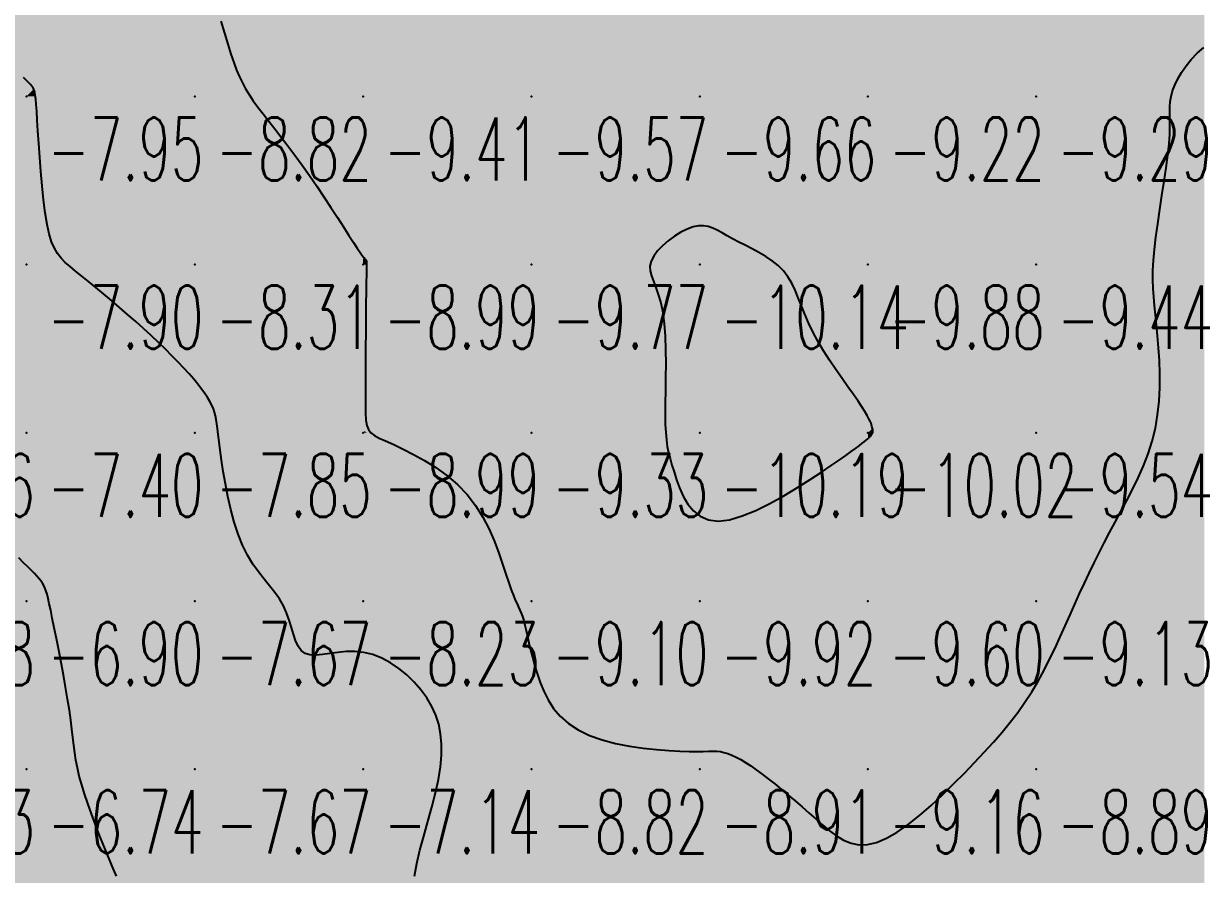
# Model space of a CAD drawing. Header units: millimetres. Extents: x 88261 to 90953, y 390274 to 392322.
# Drawn here: x 90000.1 to 90070.1, y 391111 to 391161.6 of the extents above; entities that cross this region are included whole.
import ezdxf
from ezdxf.enums import TextEntityAlignment as Align

# ---------------------------------------------------------------- set-up
doc = ezdxf.new("R2010")
doc.units = ezdxf.units.MM
doc.header["$LTSCALE"] = 25
for name, color, linetype in [('CN_03_00', 7, 'Continuous'), ('CN_04_00', 242, 'Continuous'), ('COTEAlt', 7, 'Continuous'), ('TN_COLORIAGE', 7, 'Continuous')]:
    doc.layers.add(name, color=color, linetype=linetype)
doc.styles.add('Simplex 1.0', font='Simplex.shx', dxfattribs={"width": 0.99, "height": 2.5})
doc.styles.get("Standard").update_dxf_attribs({"font": 'times.ttf'})

# ---------------------------------------------------------------- blocks, each defined once
blk = doc.blocks.new('COTE')
at = {"color": 0}
blk.add_point((0, 0), dxfattribs=at)
at = {"layer": 'COTEAlt'}
blk.add_attdef('ALT', text='', height=3.75, dxfattribs=at).set_placement((1.25, -1.25), align=Align.TOP_LEFT)

msp = doc.modelspace()

# ---------------------------------------------------------------- linework, layer by layer
at = {"layer": 'CN_03_00', "flags": 128}
for points, elevation in [([(90011.791, 391161.714), (90012.005, 391160.994), (90012.206, 391160.335), (90012.391, 391159.757), (90012.563, 391159.252), (90012.729, 391158.806), (90012.896, 391158.406), (90013.072, 391158.038), (90013.262, 391157.687), (90013.475, 391157.34), (90013.716, 391156.983), (90013.992, 391156.603), (90014.299, 391156.199), (90014.636, 391155.767), (90014.997, 391155.307), (90015.38, 391154.818), (90015.782, 391154.298), (90016.198, 391153.745), (90016.626, 391153.159), (90017.061, 391152.54), (90017.495, 391151.903), (90017.922, 391151.261), (90018.334, 391150.632), (90018.723, 391150.032), (90019.08, 391149.475), (90019.399, 391148.978), (90019.672, 391148.557), (90019.893, 391148.223), (90020.066, 391147.968), (90020.197, 391147.782), (90020.293, 391147.652), (90020.359, 391147.566), (90020.402, 391147.513), (90020.428, 391147.482), (90020.442, 391147.46), (90020.452, 391147.434), (90020.456, 391147.387), (90020.458, 391147.302), (90020.456, 391147.158), (90020.451, 391146.937), (90020.445, 391146.621), (90020.437, 391146.192), (90020.428, 391145.63), (90020.419, 391144.927), (90020.41, 391144.111), (90020.402, 391143.22), (90020.394, 391142.293), (90020.389, 391141.366), (90020.385, 391140.479), (90020.384, 391139.668), (90020.385, 391138.973), (90020.392, 391138.421), (90020.415, 391137.996), (90020.466, 391137.675), (90020.558, 391137.433), (90020.704, 391137.245), (90020.916, 391137.086), (90021.206, 391136.931), (90021.587, 391136.755), (90022.066, 391136.538), (90022.626, 391136.273), (90023.244, 391135.959), (90023.899, 391135.593), (90024.567, 391135.173), (90025.226, 391134.697), (90025.853, 391134.163), (90026.427, 391133.569), (90026.928, 391132.916), (90027.361, 391132.222), (90027.731, 391131.506), (90028.046, 391130.789), (90028.314, 391130.091), (90028.54, 391129.434), (90028.734, 391128.837), (90028.901, 391128.321), (90029.048, 391127.9), (90029.178, 391127.563), (90029.293, 391127.292), (90029.396, 391127.07), (90029.488, 391126.879), (90029.571, 391126.702), (90029.649, 391126.521), (90029.722, 391126.318), (90029.792, 391126.08), (90029.864, 391125.804), (90029.938, 391125.491), (90030.018, 391125.143), (90030.105, 391124.762), (90030.204, 391124.348), (90030.315, 391123.903), (90030.442, 391123.428), (90030.588, 391122.926), (90030.763, 391122.407), (90030.978, 391121.882), (90031.243, 391121.363), (90031.569, 391120.861), (90031.967, 391120.389), (90032.448, 391119.956), (90033.023, 391119.576), (90033.696, 391119.255), (90034.446, 391118.993), (90035.247, 391118.782), (90036.072, 391118.618), (90036.894, 391118.495), (90037.686, 391118.408), (90038.422, 391118.35), (90039.074, 391118.317), (90039.624, 391118.302), (90040.079, 391118.301), (90040.455, 391118.306), (90040.767, 391118.314), (90041.032, 391118.317), (90041.264, 391118.311), (90041.479, 391118.29), (90041.693, 391118.247), (90041.919, 391118.179), (90042.16, 391118.084), (90042.416, 391117.963), (90042.689, 391117.814), (90042.979, 391117.639), (90043.288, 391117.438), (90043.615, 391117.21), (90043.961, 391116.954), (90044.327, 391116.673), (90044.71, 391116.369), (90045.106, 391116.046), (90045.512, 391115.707), (90045.925, 391115.357), (90046.34, 391114.999), (90046.754, 391114.637), (90047.163, 391114.275), (90047.567, 391113.918), (90047.97, 391113.582), (90048.379, 391113.281), (90048.802, 391113.033), (90049.245, 391112.853), (90049.714, 391112.758), (90050.219, 391112.764), (90050.764, 391112.887), (90051.355, 391113.139), (90051.984, 391113.504), (90052.641, 391113.964), (90053.315, 391114.5), (90053.997, 391115.092), (90054.674, 391115.721), (90055.339, 391116.367), (90055.979, 391117.011), (90056.587, 391117.638), (90057.162, 391118.248), (90057.705, 391118.847), (90058.218, 391119.44), (90058.7, 391120.031), (90059.155, 391120.625), (90059.581, 391121.228), (90059.982, 391121.845), (90060.358, 391122.479), (90060.713, 391123.126), (90061.048, 391123.784), (90061.367, 391124.446), (90061.673, 391125.11), (90061.969, 391125.771), (90062.258, 391126.423), (90062.542, 391127.064), (90062.826, 391127.69), (90063.11, 391128.303), (90063.397, 391128.907), (90063.689, 391129.506), (90063.988, 391130.105), (90064.295, 391130.706), (90064.613, 391131.314), (90064.944, 391131.932), (90065.287, 391132.565), (90065.636, 391133.213), (90065.981, 391133.879), (90066.313, 391134.563), (90066.623, 391135.268), (90066.902, 391135.994), (90067.141, 391136.743), (90067.331, 391137.517), (90067.465, 391138.315), (90067.548, 391139.128), (90067.587, 391139.943), (90067.591, 391140.75), (90067.567, 391141.536), (90067.522, 391142.291), (90067.463, 391143.002), (90067.4, 391143.659), (90067.338, 391144.254), (90067.281, 391144.801), (90067.234, 391145.319), (90067.2, 391145.828), (90067.183, 391146.345), (90067.187, 391146.89), (90067.215, 391147.482), (90067.272, 391148.14), (90067.358, 391148.875), (90067.467, 391149.671), (90067.592, 391150.505), (90067.722, 391151.353), (90067.851, 391152.192), (90067.97, 391152.999), (90068.069, 391153.75), (90068.142, 391154.422), (90068.182, 391154.999), (90068.196, 391155.49), (90068.196, 391155.911), (90068.192, 391156.28), (90068.194, 391156.613), (90068.214, 391156.927), (90068.261, 391157.237), (90068.346, 391157.561), (90068.478, 391157.911), (90068.657, 391158.282), (90068.882, 391158.666), (90069.151, 391159.054), (90069.462, 391159.436), (90069.815, 391159.805), (90070.206, 391160.152)], -9), ([(90023.304, 391110.886), (90023.434, 391111.631), (90023.622, 391112.433), (90023.847, 391113.273), (90024.091, 391114.132), (90024.332, 391114.991), (90024.553, 391115.831), (90024.732, 391116.633), (90024.853, 391117.382), (90024.914, 391118.08), (90024.915, 391118.731), (90024.856, 391119.342), (90024.738, 391119.917), (90024.562, 391120.461), (90024.327, 391120.98), (90024.035, 391121.48), (90023.687, 391121.963), (90023.289, 391122.422), (90022.849, 391122.849), (90022.376, 391123.235), (90021.876, 391123.571), (90021.357, 391123.849), (90020.826, 391124.058), (90020.292, 391124.191), (90019.763, 391124.244), (90019.245, 391124.235), (90018.745, 391124.185), (90018.273, 391124.118), (90017.834, 391124.056), (90017.436, 391124.022), (90017.088, 391124.038), (90016.795, 391124.128), (90016.563, 391124.307), (90016.38, 391124.566), (90016.232, 391124.891), (90016.105, 391125.266), (90015.983, 391125.676), (90015.854, 391126.105), (90015.702, 391126.539), (90015.513, 391126.962), (90015.276, 391127.364), (90014.999, 391127.753), (90014.692, 391128.142), (90014.366, 391128.544), (90014.031, 391128.973), (90013.698, 391129.442), (90013.378, 391129.964), (90013.082, 391130.552), (90012.817, 391131.212), (90012.585, 391131.93), (90012.383, 391132.683), (90012.209, 391133.45), (90012.061, 391134.207), (90011.937, 391134.933), (90011.836, 391135.606), (90011.755, 391136.204), (90011.691, 391136.711), (90011.641, 391137.134), (90011.599, 391137.487), (90011.561, 391137.783), (90011.522, 391138.035), (90011.476, 391138.257), (90011.42, 391138.463), (90011.347, 391138.665), (90011.255, 391138.874), (90011.14, 391139.096), (90011.001, 391139.33), (90010.838, 391139.578), (90010.648, 391139.842), (90010.43, 391140.123), (90010.183, 391140.424), (90009.905, 391140.744), (90009.595, 391141.085), (90009.255, 391141.446), (90008.888, 391141.823), (90008.497, 391142.213), (90008.083, 391142.615), (90007.649, 391143.026), (90007.198, 391143.442), (90006.732, 391143.862), (90006.255, 391144.282), (90005.772, 391144.698), (90005.291, 391145.105), (90004.818, 391145.5), (90004.362, 391145.877), (90003.929, 391146.231), (90003.525, 391146.559), (90003.158, 391146.856), (90002.834, 391147.12), (90002.55, 391147.369), (90002.302, 391147.621), (90002.086, 391147.896), (90001.9, 391148.215), (90001.737, 391148.597), (90001.596, 391149.061), (90001.472, 391149.628), (90001.361, 391150.309), (90001.262, 391151.081), (90001.175, 391151.911), (90001.099, 391152.768), (90001.033, 391153.621), (90000.975, 391154.436), (90000.926, 391155.184), (90000.884, 391155.831), (90000.848, 391156.354), (90000.818, 391156.762), (90000.791, 391157.071), (90000.766, 391157.298), (90000.741, 391157.459), (90000.715, 391157.571), (90000.687, 391157.651), (90000.654, 391157.715), (90000.614, 391157.778), (90000.561, 391157.849), (90000.487, 391157.936), (90000.384, 391158.045), (90000.245, 391158.183), (90000.061, 391158.358)], -8), ([(90005.598, 391110.877), (90005.34, 391111.489), (90005.08, 391112.11), (90004.822, 391112.737), (90004.57, 391113.365), (90004.328, 391113.988), (90004.098, 391114.6), (90003.886, 391115.197), (90003.693, 391115.772), (90003.524, 391116.321), (90003.383, 391116.837), (90003.271, 391117.319), (90003.183, 391117.777), (90003.113, 391118.223), (90003.053, 391118.673), (90002.998, 391119.137), (90002.941, 391119.631), (90002.874, 391120.168), (90002.792, 391120.761), (90002.689, 391121.417), (90002.57, 391122.122), (90002.438, 391122.855), (90002.299, 391123.595), (90002.158, 391124.322), (90002.021, 391125.015), (90001.893, 391125.654), (90001.778, 391126.217), (90001.681, 391126.69), (90001.598, 391127.079), (90001.527, 391127.395), (90001.462, 391127.651), (90001.4, 391127.858), (90001.337, 391128.028), (90001.27, 391128.173), (90001.192, 391128.305), (90001.102, 391128.434), (90000.995, 391128.567), (90000.867, 391128.711), (90000.714, 391128.872), (90000.533, 391129.056), (90000.319, 391129.27), (90000.069, 391129.519), (89999.779, 391129.809)], -7)]:
    msp.add_lwpolyline(points, dxfattribs=dict(at, elevation=elevation))
at = {"layer": 'CN_04_00', "elevation": -10, "flags": 128}
msp.add_lwpolyline([(90042.028, 391132.077), (90042.783, 391132.298), (90043.589, 391132.628), (90044.421, 391133.039), (90045.252, 391133.5), (90046.056, 391133.984), (90046.807, 391134.462), (90047.48, 391134.904), (90048.055, 391135.288), (90048.535, 391135.615), (90048.932, 391135.89), (90049.256, 391136.12), (90049.517, 391136.311), (90049.726, 391136.469), (90049.893, 391136.6), (90050.029, 391136.711), (90050.143, 391136.808), (90050.239, 391136.892), (90050.317, 391136.965), (90050.38, 391137.029), (90050.43, 391137.085), (90050.468, 391137.135), (90050.497, 391137.18), (90050.518, 391137.222), (90050.532, 391137.262), (90050.54, 391137.303), (90050.543, 391137.344), (90050.541, 391137.389), (90050.534, 391137.437), (90050.523, 391137.492), (90050.507, 391137.553), (90050.488, 391137.624), (90050.464, 391137.705), (90050.431, 391137.804), (90050.381, 391137.926), (90050.309, 391138.078), (90050.207, 391138.267), (90050.069, 391138.5), (90049.89, 391138.782), (90049.661, 391139.122), (90049.381, 391139.523), (90049.059, 391139.976), (90048.708, 391140.473), (90048.341, 391141.002), (90047.971, 391141.554), (90047.61, 391142.118), (90047.273, 391142.683), (90046.971, 391143.241), (90046.714, 391143.781), (90046.493, 391144.3), (90046.296, 391144.796), (90046.111, 391145.268), (90045.923, 391145.713), (90045.722, 391146.129), (90045.495, 391146.513), (90045.228, 391146.865), (90044.913, 391147.183), (90044.558, 391147.469), (90044.174, 391147.729), (90043.772, 391147.966), (90043.363, 391148.185), (90042.958, 391148.388), (90042.569, 391148.582), (90042.206, 391148.769), (90041.878, 391148.952), (90041.578, 391149.124), (90041.298, 391149.278), (90041.027, 391149.405), (90040.757, 391149.496), (90040.479, 391149.544), (90040.183, 391149.54), (90039.86, 391149.475), (90039.504, 391149.346), (90039.128, 391149.159), (90038.748, 391148.925), (90038.381, 391148.656), (90038.043, 391148.362), (90037.749, 391148.054), (90037.517, 391147.743), (90037.363, 391147.44), (90037.297, 391147.152), (90037.308, 391146.867), (90037.38, 391146.571), (90037.496, 391146.249), (90037.638, 391145.885), (90037.791, 391145.466), (90037.937, 391144.975), (90038.06, 391144.398), (90038.146, 391143.727), (90038.2, 391142.98), (90038.226, 391142.182), (90038.233, 391141.359), (90038.227, 391140.536), (90038.215, 391139.739), (90038.203, 391138.993), (90038.199, 391138.323), (90038.208, 391137.747), (90038.231, 391137.253), (90038.271, 391136.822), (90038.326, 391136.433), (90038.398, 391136.067), (90038.489, 391135.705), (90038.597, 391135.326), (90038.725, 391134.912), (90038.874, 391134.45), (90039.053, 391133.96), (90039.274, 391133.47), (90039.545, 391133.008), (90039.878, 391132.602), (90040.283, 391132.279), (90040.77, 391132.067), (90041.351, 391131.993), (90042.028, 391132.077)], close=True, dxfattribs=at)
at = {"layer": 'TN_COLORIAGE', "color": 171}
for points in [[(89995.469, 391162.46, -8.447), (90000.249, 391158.227, -8.447), (90000.249, 391167.239, -8.447)], [(90010.22, 391167.239, -8), (90010.234, 391167.224, -8), (90000.249, 391167.239, -8), (90000.715, 391157.706, -8)], [(90000.715, 391157.706, -8.447), (90000.249, 391158.227, -8.447), (90000.249, 391167.239, -8.447)], [(90010.249, 391167.153, -8), (90010.234, 391167.224, -8), (90010.249, 391157.239, -8), (90000.715, 391157.706, -8)], [(90010.249, 391167.153, -8.818), (90012.414, 391159.404, -8.818), (90010.249, 391157.239, -8.818)], [(90070.249, 391160.895, -8.908), (90067.826, 391157.239, -8.908), (90070.249, 391157.239, -8.908)], [(90013.335, 391157.239, -8.818), (90012.414, 391159.404, -8.818), (90010.249, 391157.239, -8.818)], [(90000.715, 391157.706, -8.818), (90000.814, 391157.239, -8.818), (90010.249, 391157.239, -8.818)], [(90001.332, 391148.322, -8.818), (90000.814, 391157.239, -8.818), (90010.249, 391157.239, -8.818)], [(90010.249, 391157.239, -8), (90001.332, 391148.322, -8), (90010.249, 391147.239, -8), (90002.689, 391147.239, -8)], [(90013.335, 391157.239, -8.308), (90016.543, 391153.533, -8.308), (90010.249, 391157.239, -8.308), (90010.249, 391147.239, -8.308)], [(90068.523, 391155.514, -8.782), (90066.932, 391147.239, -8.782), (90070.249, 391157.239, -8.782), (90070.249, 391147.239, -8.782)], [(90067.826, 391157.239, -8.908), (90068.523, 391155.514, -8.908), (90070.249, 391157.239, -8.908)], [(90020.249, 391147.581, -8.308), (90016.543, 391153.533, -8.308), (90020.249, 391147.239, -8.308), (90010.249, 391147.239, -8.308)], [(90020.249, 391147.581, -8.986), (90020.494, 391147.484, -8.986), (90020.249, 391147.239, -8.986)], [(90020.494, 391147.484, -8.986), (90020.432, 391147.239, -8.986), (90020.249, 391147.239, -8.986)], [(90006.864, 391143.854, -8.308), (90002.689, 391147.239, -8.308), (90010.249, 391147.239, -8.308)], [(90006.864, 391143.854, -8.308), (90010.249, 391140.513, -8.308), (90010.249, 391147.239, -8.308)], [(90020.249, 391147.239, -8), (90011.568, 391138.559, -8), (90010.249, 391147.239, -8), (90010.249, 391140.513, -8)], [(90020.249, 391137.239, -8), (90011.561, 391137.239, -8), (90020.249, 391147.239, -8), (90011.568, 391138.559, -8)], [(90020.349, 391137.34, -8.986), (90020.432, 391147.239, -8.986), (90020.249, 391137.239, -8.986), (90020.249, 391147.239, -8.986)], [(90066.932, 391147.239, -8.782), (90067.378, 391144.368, -8.782), (90070.249, 391147.239, -8.782)], [(90067.955, 391137.239, -8.782), (90067.378, 391144.368, -8.782), (90070.249, 391137.239, -8.782), (90070.249, 391147.239, -8.782)], [(90012.717, 391129.708, -8.992), (90011.561, 391137.239, -8.992), (90020.249, 391137.239, -8.992)], [(90020.249, 391137.239, -8), (90012.717, 391129.708, -8), (90020.249, 391127.239, -8), (90016.061, 391127.239, -8)], [(90020.482, 391137.239, -8.992), (90020.349, 391137.34, -8.992), (90020.249, 391137.239, -8.992)], [(90020.482, 391137.239, -8.234), (90027.243, 391134.234, -8.234), (90020.249, 391137.239, -8.234), (90020.249, 391127.239, -8.234)], [(90064.788, 391131.779, -8.553), (90062.554, 391127.239, -8.553), (90070.249, 391137.239, -8.553), (90070.249, 391127.239, -8.553)], [(90064.788, 391131.779, -8.839), (90067.955, 391137.239, -8.839), (90070.249, 391137.239, -8.839)], [(90029.104, 391127.239, -8.234), (90027.243, 391134.234, -8.234), (90020.249, 391127.239, -8.234)], [(90016.115, 391123.106, -8.234), (90016.061, 391127.239, -8.234), (90020.249, 391127.239, -8.234)], [(90020.249, 391125.102, -8.234), (90016.115, 391123.106, -8.234), (90020.249, 391127.239, -8.234)], [(90029.104, 391127.239, -8), (90029.744, 391126.735, -8), (90020.249, 391127.239, -8), (90024.644, 391121.635, -8)], [(90024.644, 391121.635, -8.234), (90020.249, 391125.102, -8.234), (90020.249, 391127.239, -8.234)], [(90060.249, 391121.648, -8.553), (90062.554, 391127.239, -8.553), (90060.249, 391117.239, -8.553), (90070.249, 391127.239, -8.553)], [(90060.249, 391117.239, -8.553), (90070.249, 391117.239, -8.553), (90070.249, 391127.239, -8.553)], [(90030.249, 391123.733, -8), (90029.744, 391126.735, -8), (90030.249, 391117.239, -8), (90024.644, 391121.635, -8)], [(90030.249, 391123.733, -8.817), (90031.91, 391118.901, -8.817), (90030.249, 391117.239, -8.817)], [(90024.644, 391121.635, -8.817), (90025.383, 391117.239, -8.817), (90030.249, 391117.239, -8.817)], [(90060.249, 391121.648, -8.895), (90056.344, 391117.239, -8.895), (90060.249, 391117.239, -8.895)], [(90040.249, 391118.117, -8.817), (90031.91, 391118.901, -8.817), (90040.249, 391117.239, -8.817), (90030.249, 391117.239, -8.817)], [(90041.541, 391118.532, -8.911), (90040.249, 391118.117, -8.911), (90040.249, 391117.239, -8.911)], [(90043.745, 391117.239, -8.911), (90041.541, 391118.532, -8.911), (90040.249, 391117.239, -8.911)], [(90025.383, 391117.239, -8.817), (90022.215, 391109.205, -8.817), (90030.249, 391117.239, -8.817)], [(90030.249, 391117.239, -8), (90022.215, 391109.205, -8), (90030.249, 391107.239, -8), (90025.269, 391107.239, -8)], [(90030.249, 391117.239, -8.911), (90030.249, 391107.239, -8.911), (90040.249, 391117.239, -8.911)], [(90030.249, 391107.239, -8.911), (90040.249, 391107.239, -8.911), (90040.249, 391117.239, -8.911)], [(90043.745, 391117.239, -8.616), (90047.247, 391114.237, -8.616), (90040.249, 391117.239, -8.616), (90040.249, 391107.239, -8.616)], [(90056.344, 391117.239, -8.88), (90050.249, 391111.462, -8.88), (90060.249, 391117.239, -8.88), (90050.249, 391107.239, -8.88)], [(90050.249, 391107.239, -8.895), (90060.249, 391107.239, -8.895), (90060.249, 391117.239, -8.895)], [(90060.249, 391117.239, -8.285), (90060.249, 391107.239, -8.285), (90070.249, 391117.239, -8.285)], [(90060.249, 391107.239, -8.285), (90070.249, 391107.239, -8.285), (90070.249, 391117.239, -8.285)], [(90050.249, 391111.462, -8.616), (90047.247, 391114.237, -8.616), (90050.249, 391107.239, -8.616), (90040.249, 391107.239, -8.616)]]:
    msp.add_solid(points, dxfattribs=at)
at = {"layer": 'TN_COLORIAGE', "color": 181}
for points in [[(90020.249, 391167.239, -9), (90012.414, 391159.404, -9), (90010.249, 391167.239, -9), (90010.249, 391167.153, -9)], [(90020.249, 391167.239, -9), (90012.414, 391159.404, -9), (90020.249, 391157.239, -9), (90013.335, 391157.239, -9)], [(90020.249, 391167.239, -9.1), (90020.249, 391157.239, -9.1), (90030.249, 391167.239, -9.1)], [(90020.249, 391157.239, -9.1), (90030.249, 391157.239, -9.1), (90030.249, 391167.239, -9.1)], [(90030.249, 391167.239, -9.037), (90030.249, 391157.239, -9.037), (90040.249, 391167.239, -9.037)], [(90030.249, 391157.239, -9.037), (90040.249, 391157.239, -9.037), (90040.249, 391167.239, -9.037)], [(90040.249, 391157.239, -9), (90048.672, 391165.663, -9), (90040.249, 391167.239, -9), (90042.561, 391167.239, -9)], [(90060.249, 391157.239, -9), (90060.249, 391167.152, -9), (90050.249, 391157.239, -9), (90060.135, 391167.126, -9)], [(90050.249, 391163.64, -9.22), (90060.135, 391167.126, -9.22), (90050.249, 391157.239, -9.22)], [(90060.249, 391157.239, -9), (90060.249, 391167.152, -9), (90070.249, 391167.239, -9), (90060.405, 391167.239, -9)], [(90060.249, 391157.239, -9), (90067.826, 391157.239, -9), (90070.249, 391167.239, -9), (90070.249, 391160.895, -9)], [(90040.249, 391157.239, -9), (90048.672, 391165.663, -9), (90050.249, 391157.239, -9), (90050.249, 391163.64, -9)], [(90016.543, 391153.533, -9.408), (90013.335, 391157.239, -9.408), (90020.249, 391157.239, -9.408)], [(90016.543, 391153.533, -9.408), (90020.249, 391147.581, -9.408), (90020.249, 391157.239, -9.408)], [(90030.249, 391157.239, -9), (90020.494, 391147.484, -9), (90020.249, 391157.239, -9), (90020.249, 391147.581, -9)], [(90030.249, 391147.239, -9), (90020.432, 391147.239, -9), (90030.249, 391157.239, -9), (90020.494, 391147.484, -9)], [(90030.249, 391157.239, -9.66), (90030.249, 391147.239, -9.66), (90040.249, 391157.239, -9.66)], [(90036.36, 391147.239, -9.66), (90040.249, 391150.205, -9.66), (90030.249, 391147.239, -9.66), (90040.249, 391157.239, -9.66)], [(90040.249, 391150.205, -9.22), (90041.802, 391148.792, -9.22), (90040.249, 391157.239, -9.22), (90050.249, 391157.239, -9.22)], [(90045.779, 391147.239, -9.22), (90041.802, 391148.792, -9.22), (90050.249, 391147.239, -9.22), (90050.249, 391157.239, -9.22)], [(90050.249, 391157.239, -9.286), (90050.249, 391147.239, -9.286), (90060.249, 391157.239, -9.286)], [(90050.249, 391147.239, -9.286), (90060.249, 391147.239, -9.286), (90060.249, 391157.239, -9.286)], [(90060.249, 391147.239, -9), (90068.523, 391155.514, -9), (90060.249, 391157.239, -9), (90067.826, 391157.239, -9)], [(90066.932, 391147.239, -9.439), (90068.523, 391155.514, -9.439), (90060.249, 391147.239, -9.439)], [(90020.432, 391147.239, -9.775), (90020.349, 391137.34, -9.775), (90030.249, 391147.239, -9.775)], [(90030.249, 391147.239, -9), (90020.349, 391137.34, -9), (90030.249, 391137.239, -9), (90020.482, 391137.239, -9)], [(90036.36, 391147.239, -9.329), (90038.487, 391145.478, -9.329), (90030.249, 391147.239, -9.329), (90030.249, 391137.239, -9.329)], [(90045.779, 391147.239, -9.884), (90046.45, 391143.44, -9.884), (90050.249, 391147.239, -9.884)], [(90050.249, 391138.444, -9.884), (90046.45, 391143.44, -9.884), (90050.249, 391147.239, -9.884)], [(90050.249, 391138.444, -9.439), (90050.524, 391137.515, -9.439), (90050.249, 391147.239, -9.439), (90060.249, 391147.239, -9.439)], [(90050.583, 391137.239, -9.439), (90050.524, 391137.515, -9.439), (90060.249, 391137.239, -9.439), (90060.249, 391147.239, -9.439)], [(90060.249, 391137.239, -9), (90067.378, 391144.368, -9), (90060.249, 391147.239, -9), (90066.932, 391147.239, -9)], [(90038.487, 391145.478, -9.329), (90038.049, 391137.239, -9.329), (90030.249, 391137.239, -9.329)], [(90067.378, 391144.368, -9.541), (90067.955, 391137.239, -9.541), (90060.249, 391137.239, -9.541)], [(90027.243, 391134.234, -9.329), (90020.482, 391137.239, -9.329), (90030.249, 391137.239, -9.329)], [(90030.249, 391137.239, -9), (90027.243, 391134.234, -9), (90030.249, 391127.239, -9), (90029.104, 391127.239, -9)], [(90038.049, 391137.239, -9.099), (90038.513, 391135.503, -9.099), (90030.249, 391137.239, -9.099), (90030.249, 391127.239, -9.099)], [(90050.249, 391136.861, -9.541), (90050.583, 391137.239, -9.541), (90050.249, 391127.239, -9.541), (90060.249, 391137.239, -9.541)], [(90050.249, 391127.239, -9.541), (90060.249, 391127.239, -9.541), (90060.249, 391137.239, -9.541)], [(90060.249, 391137.239, -9), (90067.955, 391137.239, -9), (90060.249, 391127.239, -9), (90064.788, 391131.779, -9)], [(90048.596, 391135.587, -9.596), (90050.249, 391136.861, -9.596), (90040.249, 391127.239, -9.596), (90050.249, 391127.239, -9.596)], [(90040.249, 391130.217, -9.099), (90038.513, 391135.503, -9.099), (90040.249, 391127.239, -9.099), (90030.249, 391127.239, -9.099)], [(90048.596, 391135.587, -9.92), (90040.249, 391130.217, -9.92), (90040.249, 391127.239, -9.92)], [(90062.554, 391127.239, -9.134), (90064.788, 391131.779, -9.134), (90060.249, 391127.239, -9.134)], [(90029.744, 391126.735, -9.099), (90029.104, 391127.239, -9.099), (90030.249, 391127.239, -9.099)], [(90029.744, 391126.735, -9.099), (90030.249, 391123.733, -9.099), (90030.249, 391127.239, -9.099)], [(90040.249, 391127.239, -9), (90031.91, 391118.901, -9), (90030.249, 391127.239, -9), (90030.249, 391123.733, -9)], [(90031.91, 391118.901, -9.92), (90040.249, 391118.117, -9.92), (90040.249, 391127.239, -9.92)], [(90040.249, 391127.239, -9), (90040.249, 391118.117, -9), (90050.249, 391127.239, -9), (90041.541, 391118.532, -9)], [(90050.249, 391127.239, -9), (90041.541, 391118.532, -9), (90050.249, 391117.239, -9), (90043.745, 391117.239, -9)], [(90050.249, 391127.239, -9.134), (90050.249, 391117.239, -9.134), (90060.249, 391127.239, -9.134)], [(90050.249, 391117.239, -9), (90056.344, 391117.239, -9), (90060.249, 391127.239, -9), (90060.249, 391121.648, -9)], [(90062.554, 391127.239, -9.134), (90060.249, 391121.648, -9.134), (90060.249, 391127.239, -9.134)], [(90047.247, 391114.237, -9.165), (90043.745, 391117.239, -9.165), (90050.249, 391117.239, -9.165)], [(90047.247, 391114.237, -9.165), (90050.249, 391111.462, -9.165), (90050.249, 391117.239, -9.165)], [(90050.249, 391111.462, -9.165), (90056.344, 391117.239, -9.165), (90050.249, 391117.239, -9.165)]]:
    msp.add_solid(points, dxfattribs=at)
at = {"layer": 'TN_COLORIAGE', "color": 161}
for points in [[(90000.249, 391158.227, -7.511), (89995.469, 391162.46, -7.511), (90000.249, 391157.239, -7.511), (89990.249, 391157.239, -7.511)], [(90000.249, 391158.227, -7.951), (90000.715, 391157.706, -7.951), (90000.249, 391157.239, -7.951)], [(89990.249, 391157.239, -7.951), (89990.249, 391147.239, -7.951), (90000.249, 391157.239, -7.951)], [(89990.249, 391147.239, -7.951), (90000.249, 391147.239, -7.951), (90000.249, 391157.239, -7.951)], [(90000.814, 391157.239, -7.951), (90000.715, 391157.706, -7.951), (90000.249, 391157.239, -7.951)], [(90000.814, 391157.239, -7.901), (90001.332, 391148.322, -7.901), (90000.249, 391157.239, -7.901), (90000.249, 391147.239, -7.901)], [(90002.689, 391147.239, -7.901), (90001.332, 391148.322, -7.901), (90000.249, 391147.239, -7.901)], [(90000.249, 391147.239, -7), (89992.359, 391139.35, -7), (89990.249, 391147.239, -7), (89990.249, 391142.616, -7)], [(90000.249, 391147.239, -7), (89992.359, 391139.35, -7), (90000.249, 391137.239, -7), (89994.018, 391137.239, -7)], [(90002.689, 391147.239, -7.398), (90006.864, 391143.854, -7.398), (90000.249, 391147.239, -7.398), (90000.249, 391137.239, -7.398)], [(90010.249, 391140.513, -7.398), (90006.864, 391143.854, -7.398), (90010.249, 391137.239, -7.398), (90000.249, 391137.239, -7.398)], [(90010.249, 391140.513, -7.85), (90011.568, 391138.559, -7.85), (90010.249, 391137.239, -7.85)], [(90011.568, 391138.559, -7.85), (90011.561, 391137.239, -7.85), (90010.249, 391137.239, -7.85)], [(89996.345, 391133.336, -7.398), (89994.018, 391137.239, -7.398), (90000.249, 391137.239, -7.398)], [(89996.345, 391133.336, -7.398), (90000.249, 391129.299, -7.398), (90000.249, 391137.239, -7.398)], [(90010.249, 391137.239, -7), (90001.332, 391128.323, -7), (90000.249, 391137.239, -7), (90000.249, 391129.299, -7)], [(90010.249, 391137.239, -7), (90001.332, 391128.323, -7), (90010.249, 391127.239, -7), (90001.576, 391127.239, -7)], [(90011.561, 391137.239, -7.675), (90012.717, 391129.708, -7.675), (90010.249, 391137.239, -7.675), (90010.249, 391127.239, -7.675)], [(90016.061, 391127.239, -7.675), (90012.717, 391129.708, -7.675), (90010.249, 391127.239, -7.675)], [(90003.031, 391120.021, -7.675), (90001.576, 391127.239, -7.675), (90010.249, 391127.239, -7.675)], [(90010.249, 391127.239, -7), (90003.031, 391120.021, -7), (90010.249, 391117.239, -7), (90003.053, 391117.239, -7)], [(90016.061, 391127.239, -7.667), (90016.115, 391123.106, -7.667), (90010.249, 391127.239, -7.667), (90010.249, 391117.239, -7.667)], [(90016.115, 391123.106, -7.138), (90020.249, 391125.102, -7.138), (90010.249, 391117.239, -7.138), (90020.249, 391117.239, -7.138)], [(90020.249, 391125.102, -7.138), (90024.644, 391121.635, -7.138), (90020.249, 391117.239, -7.138)], [(90025.383, 391117.239, -7.138), (90024.644, 391121.635, -7.138), (90020.249, 391117.239, -7.138)], [(90005.055, 391112.046, -7.667), (90003.053, 391117.239, -7.667), (90010.249, 391117.239, -7.667)], [(90010.249, 391117.239, -7), (90005.055, 391112.046, -7), (90010.249, 391107.239, -7), (90007.206, 391107.239, -7)], [(90010.249, 391117.239, -7.138), (90010.249, 391107.239, -7.138), (90020.249, 391117.239, -7.138)], [(90010.249, 391107.239, -7.138), (90020.249, 391107.239, -7.138), (90020.249, 391117.239, -7.138)], [(90022.215, 391109.205, -7.138), (90025.383, 391117.239, -7.138), (90020.249, 391107.239, -7.138), (90020.249, 391117.239, -7.138)]]:
    msp.add_solid(points, dxfattribs=at)
at = {"layer": 'TN_COLORIAGE', "color": 191}
for points in [[(90040.249, 391150.205, -10.143), (90036.36, 391147.239, -10.143), (90040.249, 391147.239, -10.143)], [(90041.802, 391148.792, -10.143), (90040.249, 391150.205, -10.143), (90040.249, 391147.239, -10.143)], [(90041.802, 391148.792, -10.143), (90045.779, 391147.239, -10.143), (90040.249, 391147.239, -10.143)], [(90038.487, 391145.478, -10.143), (90036.36, 391147.239, -10.143), (90040.249, 391147.239, -10.143)], [(90040.249, 391137.239, -10), (90038.049, 391137.239, -10), (90040.249, 391147.239, -10), (90038.487, 391145.478, -10)], [(90040.249, 391137.239, -10), (90046.45, 391143.44, -10), (90040.249, 391147.239, -10), (90045.779, 391147.239, -10)], [(90040.249, 391137.239, -10), (90046.45, 391143.44, -10), (90050.249, 391137.239, -10), (90050.249, 391138.444, -10)], [(90050.524, 391137.515, -10.016), (90050.249, 391138.444, -10.016), (90050.249, 391137.239, -10.016)], [(90038.513, 391135.503, -10.189), (90038.049, 391137.239, -10.189), (90040.249, 391137.239, -10.189)], [(90038.513, 391135.503, -10.189), (90040.249, 391130.217, -10.189), (90040.249, 391137.239, -10.189)], [(90040.249, 391137.239, -10), (90040.249, 391130.217, -10), (90050.249, 391137.239, -10), (90048.596, 391135.587, -10)], [(90050.249, 391136.861, -10.016), (90048.596, 391135.587, -10.016), (90050.249, 391137.239, -10.016)], [(90050.524, 391137.515, -10.016), (90050.583, 391137.239, -10.016), (90050.249, 391137.239, -10.016)], [(90050.583, 391137.239, -10.016), (90050.249, 391136.861, -10.016), (90050.249, 391137.239, -10.016)]]:
    msp.add_solid(points, dxfattribs=at)
at = {"layer": 'TN_COLORIAGE', "color": 151}
for points in [[(90000.249, 391129.299, -6.378), (89996.345, 391133.336, -6.378), (90000.249, 391127.239, -6.378), (89990.249, 391127.239, -6.378)], [(90000.249, 391129.299, -6.897), (90001.332, 391128.323, -6.897), (90000.249, 391127.239, -6.897)], [(90001.576, 391127.239, -6.897), (90001.332, 391128.323, -6.897), (90000.249, 391127.239, -6.897)], [(89990.249, 391127.239, -6.897), (89990.249, 391117.239, -6.897), (90000.249, 391127.239, -6.897)], [(89990.249, 391117.239, -6.897), (90000.249, 391117.239, -6.897), (90000.249, 391127.239, -6.897)], [(90001.576, 391127.239, -6.74), (90003.031, 391120.021, -6.74), (90000.249, 391127.239, -6.74), (90000.249, 391117.239, -6.74)], [(90003.053, 391117.239, -6.74), (90003.031, 391120.021, -6.74), (90000.249, 391117.239, -6.74)], [(89990.249, 391117.239, -6.74), (89990.249, 391107.239, -6.74), (90000.249, 391117.239, -6.74)], [(89990.249, 391107.239, -6.74), (90000.249, 391107.239, -6.74), (90000.249, 391117.239, -6.74)], [(90003.053, 391117.239, -6.382), (90005.055, 391112.046, -6.382), (90000.249, 391117.239, -6.382), (90000.249, 391107.239, -6.382)], [(90007.206, 391107.239, -6.382), (90005.055, 391112.046, -6.382), (90000.249, 391107.239, -6.382)]]:
    msp.add_solid(points, dxfattribs=at)

# ---------------------------------------------------------------- block references
at = {"layer": 'COTEAlt'}
ref = msp.add_blockref('COTE', (90000.249, 391157.239), dxfattribs=at)
ref.add_attrib('ALT', '-7.95', dxfattribs={"height": 3.75, "style": 'Simplex 1.0', "width": 0.6}).set_placement((90001.499, 391155.989), align=Align.TOP_LEFT)
ref = msp.add_blockref('COTE', (90010.249, 391157.239), dxfattribs=at)
ref.add_attrib('ALT', '-8.82', dxfattribs={"height": 3.75, "style": 'Simplex 1.0', "width": 0.6}).set_placement((90011.499, 391155.989), align=Align.TOP_LEFT)
ref = msp.add_blockref('COTE', (90020.249, 391157.239), dxfattribs=at)
ref.add_attrib('ALT', '-9.41', dxfattribs={"height": 3.75, "style": 'Simplex 1.0', "width": 0.6}).set_placement((90021.499, 391155.989), align=Align.TOP_LEFT)
ref = msp.add_blockref('COTE', (90030.249, 391157.239), dxfattribs=at)
ref.add_attrib('ALT', '-9.57', dxfattribs={"height": 3.75, "style": 'Simplex 1.0', "width": 0.6}).set_placement((90031.499, 391155.989), align=Align.TOP_LEFT)
ref = msp.add_blockref('COTE', (90040.249, 391157.239), dxfattribs=at)
ref.add_attrib('ALT', '-9.66', dxfattribs={"height": 3.75, "style": 'Simplex 1.0', "width": 0.6}).set_placement((90041.499, 391155.989), align=Align.TOP_LEFT)
ref = msp.add_blockref('COTE', (90050.249, 391157.239), dxfattribs=at)
ref.add_attrib('ALT', '-9.22', dxfattribs={"height": 3.75, "style": 'Simplex 1.0', "width": 0.6}).set_placement((90051.499, 391155.989), align=Align.TOP_LEFT)
ref = msp.add_blockref('COTE', (90060.249, 391157.239), dxfattribs=at)
ref.add_attrib('ALT', '-9.29', dxfattribs={"height": 3.75, "style": 'Simplex 1.0', "width": 0.6}).set_placement((90061.499, 391155.989), align=Align.TOP_LEFT)
ref = msp.add_blockref('COTE', (90000.249, 391147.239), dxfattribs=at)
ref.add_attrib('ALT', '-7.90', dxfattribs={"height": 3.75, "style": 'Simplex 1.0', "width": 0.6}).set_placement((90001.499, 391145.989), align=Align.TOP_LEFT)
ref = msp.add_blockref('COTE', (90010.249, 391147.239), dxfattribs=at)
ref.add_attrib('ALT', '-8.31', dxfattribs={"height": 3.75, "style": 'Simplex 1.0', "width": 0.6}).set_placement((90011.499, 391145.989), align=Align.TOP_LEFT)
ref = msp.add_blockref('COTE', (90020.249, 391147.239), dxfattribs=at)
ref.add_attrib('ALT', '-8.99', dxfattribs={"height": 3.75, "style": 'Simplex 1.0', "width": 0.6}).set_placement((90021.499, 391145.989), align=Align.TOP_LEFT)
ref = msp.add_blockref('COTE', (90030.249, 391147.239), dxfattribs=at)
ref.add_attrib('ALT', '-9.77', dxfattribs={"height": 3.75, "style": 'Simplex 1.0', "width": 0.6}).set_placement((90031.499, 391145.989), align=Align.TOP_LEFT)
ref = msp.add_blockref('COTE', (90040.249, 391147.239), dxfattribs=at)
ref.add_attrib('ALT', '-10.14', dxfattribs={"height": 3.75, "style": 'Simplex 1.0', "width": 0.6}).set_placement((90041.499, 391145.989), align=Align.TOP_LEFT)
ref = msp.add_blockref('COTE', (90050.249, 391147.239), dxfattribs=at)
ref.add_attrib('ALT', '-9.88', dxfattribs={"height": 3.75, "style": 'Simplex 1.0', "width": 0.6}).set_placement((90051.499, 391145.989), align=Align.TOP_LEFT)
ref = msp.add_blockref('COTE', (90060.249, 391147.239), dxfattribs=at)
ref.add_attrib('ALT', '-9.44', dxfattribs={"height": 3.75, "style": 'Simplex 1.0', "width": 0.6}).set_placement((90061.499, 391145.989), align=Align.TOP_LEFT)
ref = msp.add_blockref('COTE', (89990.249, 391137.239), dxfattribs=at)
ref.add_attrib('ALT', '-6.76', dxfattribs={"height": 3.75, "style": 'Simplex 1.0', "width": 0.6}).set_placement((89991.499, 391135.989), align=Align.TOP_LEFT)
ref = msp.add_blockref('COTE', (90000.249, 391137.239), dxfattribs=at)
ref.add_attrib('ALT', '-7.40', dxfattribs={"height": 3.75, "style": 'Simplex 1.0', "width": 0.6}).set_placement((90001.499, 391135.989), align=Align.TOP_LEFT)
ref = msp.add_blockref('COTE', (90010.249, 391137.239), dxfattribs=at)
ref.add_attrib('ALT', '-7.85', dxfattribs={"height": 3.75, "style": 'Simplex 1.0', "width": 0.6}).set_placement((90011.499, 391135.989), align=Align.TOP_LEFT)
ref = msp.add_blockref('COTE', (90020.249, 391137.239), dxfattribs=at)
ref.add_attrib('ALT', '-8.99', dxfattribs={"height": 3.75, "style": 'Simplex 1.0', "width": 0.6}).set_placement((90021.499, 391135.989), align=Align.TOP_LEFT)
ref = msp.add_blockref('COTE', (90030.249, 391137.239), dxfattribs=at)
ref.add_attrib('ALT', '-9.33', dxfattribs={"height": 3.75, "style": 'Simplex 1.0', "width": 0.6}).set_placement((90031.499, 391135.989), align=Align.TOP_LEFT)
ref = msp.add_blockref('COTE', (90040.249, 391137.239), dxfattribs=at)
ref.add_attrib('ALT', '-10.19', dxfattribs={"height": 3.75, "style": 'Simplex 1.0', "width": 0.6}).set_placement((90041.499, 391135.989), align=Align.TOP_LEFT)
ref = msp.add_blockref('COTE', (90050.249, 391137.239), dxfattribs=at)
ref.add_attrib('ALT', '-10.02', dxfattribs={"height": 3.75, "style": 'Simplex 1.0', "width": 0.6}).set_placement((90051.499, 391135.989), align=Align.TOP_LEFT)
ref = msp.add_blockref('COTE', (90060.249, 391137.239), dxfattribs=at)
ref.add_attrib('ALT', '-9.54', dxfattribs={"height": 3.75, "style": 'Simplex 1.0', "width": 0.6}).set_placement((90061.499, 391135.989), align=Align.TOP_LEFT)
ref = msp.add_blockref('COTE', (89990.249, 391127.239), dxfattribs=at)
ref.add_attrib('ALT', '-6.38', dxfattribs={"height": 3.75, "style": 'Simplex 1.0', "width": 0.6}).set_placement((89991.499, 391125.989), align=Align.TOP_LEFT)
ref = msp.add_blockref('COTE', (90000.249, 391127.239), dxfattribs=at)
ref.add_attrib('ALT', '-6.90', dxfattribs={"height": 3.75, "style": 'Simplex 1.0', "width": 0.6}).set_placement((90001.499, 391125.989), align=Align.TOP_LEFT)
ref = msp.add_blockref('COTE', (90010.249, 391127.239), dxfattribs=at)
ref.add_attrib('ALT', '-7.67', dxfattribs={"height": 3.75, "style": 'Simplex 1.0', "width": 0.6}).set_placement((90011.499, 391125.989), align=Align.TOP_LEFT)
ref = msp.add_blockref('COTE', (90020.249, 391127.239), dxfattribs=at)
ref.add_attrib('ALT', '-8.23', dxfattribs={"height": 3.75, "style": 'Simplex 1.0', "width": 0.6}).set_placement((90021.499, 391125.989), align=Align.TOP_LEFT)
ref = msp.add_blockref('COTE', (90030.249, 391127.239), dxfattribs=at)
ref.add_attrib('ALT', '-9.10', dxfattribs={"height": 3.75, "style": 'Simplex 1.0', "width": 0.6}).set_placement((90031.499, 391125.989), align=Align.TOP_LEFT)
ref = msp.add_blockref('COTE', (90040.249, 391127.239), dxfattribs=at)
ref.add_attrib('ALT', '-9.92', dxfattribs={"height": 3.75, "style": 'Simplex 1.0', "width": 0.6}).set_placement((90041.499, 391125.989), align=Align.TOP_LEFT)
ref = msp.add_blockref('COTE', (90050.249, 391127.239), dxfattribs=at)
ref.add_attrib('ALT', '-9.60', dxfattribs={"height": 3.75, "style": 'Simplex 1.0', "width": 0.6}).set_placement((90051.499, 391125.989), align=Align.TOP_LEFT)
ref = msp.add_blockref('COTE', (90060.249, 391127.239), dxfattribs=at)
ref.add_attrib('ALT', '-9.13', dxfattribs={"height": 3.75, "style": 'Simplex 1.0', "width": 0.6}).set_placement((90061.499, 391125.989), align=Align.TOP_LEFT)
ref = msp.add_blockref('COTE', (89990.249, 391117.239), dxfattribs=at)
ref.add_attrib('ALT', '-6.23', dxfattribs={"height": 3.75, "style": 'Simplex 1.0', "width": 0.6}).set_placement((89991.499, 391115.989), align=Align.TOP_LEFT)
ref = msp.add_blockref('COTE', (90000.249, 391117.239), dxfattribs=at)
ref.add_attrib('ALT', '-6.74', dxfattribs={"height": 3.75, "style": 'Simplex 1.0', "width": 0.6}).set_placement((90001.499, 391115.989), align=Align.TOP_LEFT)
ref = msp.add_blockref('COTE', (90010.249, 391117.239), dxfattribs=at)
ref.add_attrib('ALT', '-7.67', dxfattribs={"height": 3.75, "style": 'Simplex 1.0', "width": 0.6}).set_placement((90011.499, 391115.989), align=Align.TOP_LEFT)
ref = msp.add_blockref('COTE', (90020.249, 391117.239), dxfattribs=at)
ref.add_attrib('ALT', '-7.14', dxfattribs={"height": 3.75, "style": 'Simplex 1.0', "width": 0.6}).set_placement((90021.499, 391115.989), align=Align.TOP_LEFT)
ref = msp.add_blockref('COTE', (90030.249, 391117.239), dxfattribs=at)
ref.add_attrib('ALT', '-8.82', dxfattribs={"height": 3.75, "style": 'Simplex 1.0', "width": 0.6}).set_placement((90031.499, 391115.989), align=Align.TOP_LEFT)
ref = msp.add_blockref('COTE', (90040.249, 391117.239), dxfattribs=at)
ref.add_attrib('ALT', '-8.91', dxfattribs={"height": 3.75, "style": 'Simplex 1.0', "width": 0.6}).set_placement((90041.499, 391115.989), align=Align.TOP_LEFT)
ref = msp.add_blockref('COTE', (90050.249, 391117.239), dxfattribs=at)
ref.add_attrib('ALT', '-9.16', dxfattribs={"height": 3.75, "style": 'Simplex 1.0', "width": 0.6}).set_placement((90051.499, 391115.989), align=Align.TOP_LEFT)
ref = msp.add_blockref('COTE', (90060.249, 391117.239), dxfattribs=at)
ref.add_attrib('ALT', '-8.89', dxfattribs={"height": 3.75, "style": 'Simplex 1.0', "width": 0.6}).set_placement((90061.499, 391115.989), align=Align.TOP_LEFT)

doc.saveas('drawing.dxf')
